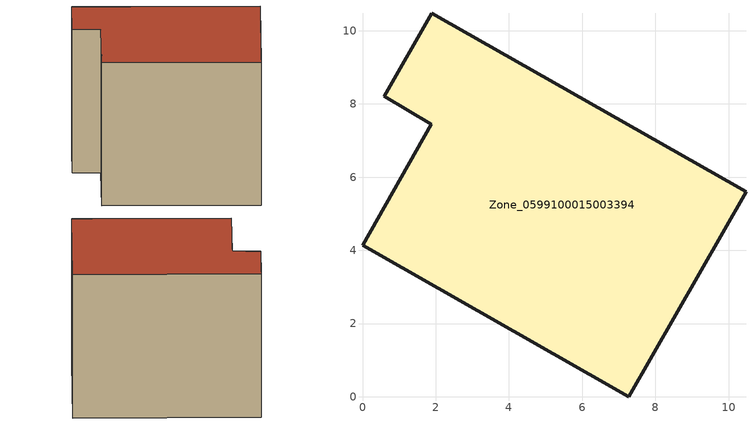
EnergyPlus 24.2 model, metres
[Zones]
Zone_0599100015003394
 floor ground (C_G): 1.89,10.48 10.48,5.61 7.27,0 0,4.13 1.88,7.44 0.59,8.21 z0.87
 wall outside (C_F): 7.27,0 10.48,5.61 1.89,10.48 0.59,8.21 1.88,7.44 0,4.13 7.27,0 z0.87:9.31
 roof outside (C_R): 10.48,5.61 1.89,10.48 0.59,8.21 1.88,7.44 0,4.13 7.27,0 z9.31
[BUILDING]
Pand.0599100015003394: North Axis=0; Terrain=City; Loads Convergence Tolerance Value=0.04; Temperature Convergence Tolerance Value=0.4; Solar Distribution=FullExterior; Maximum Number of Warmup Days=25; Minimum Number of Warmup Days=1
[Site:Location]
Rotterdam.The.Hague.AP_ZH_NLD Design_Conditions: Latitude=51.96; Longitude=4.45; Time Zone=1; Elevation=-4.5
[SITE:GROUNDTEMPERATURE:BUILDINGSURFACE]
18, 18, 18, 18, 18, 18, 18, 18, 18, 18, 18, 18
[MATERIAL] Thermal Absorptance=0.9; Solar Absorptance=0.7; Visible Absorptance=0.7
Name | Roughness | Thickness | Conductivity | Density | Specific Heat
G.TI.1965-1974 | MediumSmooth | 0.15 | 0.882353 | 540 | 1210
F.TI.1965-1974 | Rough | 0.3 | 0.697674 | 1920 | 840
R.TI.1965-1974 | MediumRough | 0.2 | 0.232558 | 1500 | 1000
[CONSTRUCTION]
C_G: G.TI.1965-1974
C_F: F.TI.1965-1974
C_R: R.TI.1965-1974
[ZONE]
Zone_0599100015003394: Type=1; Multiplier=1; Ceiling Height=Autocalculate; Volume=Autocalculate; Floor Area=autocalculate; Part of Total Floor Area=Yes
[ZONEINFILTRATION:DESIGNFLOWRATE]
Infil_Zone_0599100015003394: Zone or ZoneList or Space or SpaceList=Zone_0599100015003394; Schedule=AlwaysOn; Design Flow Rate Calculation Method=Flow/Area; Flow Rate per Floor Area=0.003; Constant Term Coefficient=1; Temperature Term Coefficient=0; Velocity Term Coefficient=0; Velocity Squared Term Coefficient=0
[HVACTEMPLATE:ZONE:IDEALLOADSAIRSYSTEM]
Zone_0599100015003394: Maximum Heating Supply Air Temperature=50; Minimum Cooling Supply Air Temperature=13; Maximum Heating Supply Air Humidity Ratio=0.0156; Minimum Cooling Supply Air Humidity Ratio=0.0077; Heating Limit=NoLimit; Cooling Limit=NoLimit; Dehumidification Control Type=ConstantSensibleHeatRatio; Cooling Sensible Heat Ratio=0.7; Dehumidification Setpoint=60; Humidification Control Type=None; Humidification Setpoint=30; Outdoor Air Method=None; Outdoor Air Flow Rate per Person=0.00944; Outdoor Air Flow Rate per Zone Floor Area=0; Outdoor Air Flow Rate per Zone=0; Demand Controlled Ventilation Type=None; Outdoor Air Economizer Type=NoEconomizer; Heat Recovery Type=None; Sensible Heat Recovery Effectiveness=0.7; Latent Heat Recovery Effectiveness=0.65
[ZONECONTROL:THERMOSTAT]
ThermostatControl_Zone_0599100015003394: Zone or ZoneList=Zone_0599100015003394; Control Type Schedule=DualSetpointControlType; Control 1=Thermostat_Zone_0599100015003394; Temperature Difference Between Cutout And Setpoint=0
[THERMOSTATSETPOINT:DUALSETPOINT]
Thermostat_Zone_0599100015003394: Heating Setpoint Temperature Schedule=HeatingSetpoint_Zone_0599100015003394; Cooling Setpoint Temperature Schedule=CoolingSetpoint_Zone_0599100015003394
[SCHEDULE:COMPACT]
HeatingSetpoint_Zone_0599100015003394: Through: 12/31, For: AllDays, Until: 24:00, 21
CoolingSetpoint_Zone_0599100015003394: Through: 12/31, For: AllDays, Until: 24:00, 24
DualSetpointControlType: Through: 12/31, For: AllDays, Until: 24:00, 4
AlwaysOn: Through: 12/31, For: AllDays, Until: 24:00, 1
